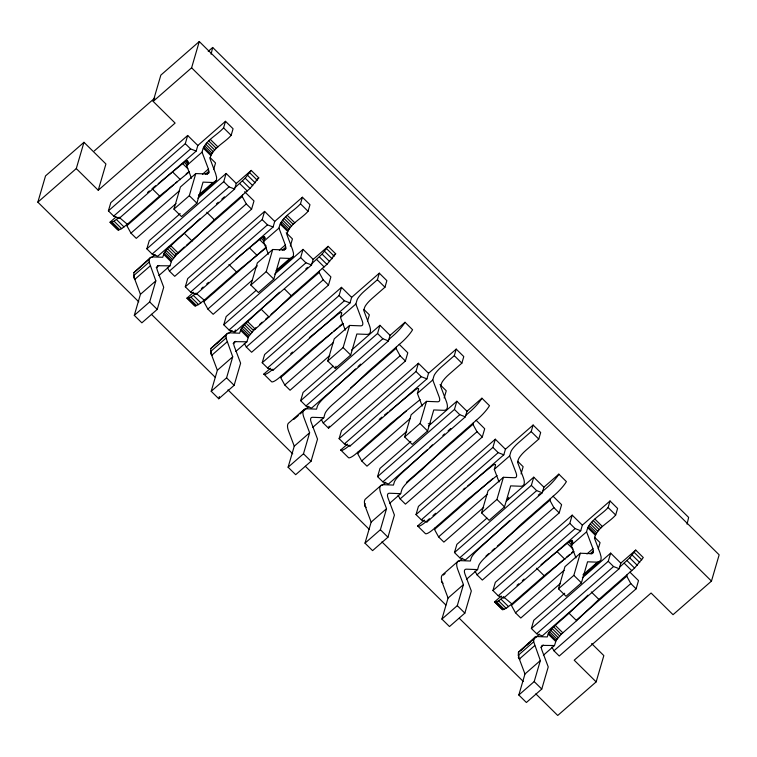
<?xml version="1.0" encoding="UTF-8"?>
<svg xmlns="http://www.w3.org/2000/svg" width="757" height="757" viewBox="0 0 757 757"><rect width="100%" height="100%" fill="white"/><g stroke="black" fill="none" stroke-linecap="round" stroke-linejoin="round"><path stroke-width="1.14" d="M180.185 213.597L149.261 240.622L146.858 248.826L152.157 254.059L157.768 256.216L234.642 189.042L236.279 183.459L251.201 170.41L258.771 177.886L250.037 188.436L214.354 219.757L192.108 241.029L176.646 254.626L171.621 260.749L169.975 265.849L157.532 265.726L156.784 268.271L157.342 270.353L163.711 287.263L157.238 309.395L141.862 322.832L134.292 315.357L140.442 294.322L134.812 279.371L133.79 275.548L133.904 272.652L150.529 257.437L152.829 256.907L162.727 257.276L164.051 253.273L167.496 248.779L200.113 218.669M134.292 315.357L149.668 301.92L155.819 280.885L149.167 262.111L149.28 259.216L150.529 257.437M215.234 181.973L212.935 182.513L203.046 182.134L196.896 203.169L181.519 216.606L173.949 209.131L180.421 186.998L195.798 173.561L206.983 173.987L208.913 172.728L208.421 169.057L202.053 152.157C204.201 140.821 216.701 135.721 223.58 127.867L225.501 121.3L233.071 128.775L231.15 135.342C224.564 142.997 212.556 147.842 209.944 158.535L215.575 173.485L216.606 177.299L216.483 180.204L199.857 195.41M256.207 290.3L226.163 316.558L223.76 324.762L229.059 329.995L234.67 332.153L311.553 264.969L313.18 259.386L328.112 246.347L335.682 253.822L326.948 264.363L291.256 295.694L269.019 316.965L253.548 330.563L248.523 336.685L246.877 341.786L234.433 341.653L233.695 344.208L234.254 346.29L240.612 363.19L234.14 385.322L218.773 398.759L211.203 391.284L217.354 370.258L211.723 355.307L210.692 351.485L210.806 348.589L227.431 333.373L229.74 332.843L239.628 333.212L240.953 329.21L245.987 323.088L279.522 292.202M211.203 391.284L226.57 377.857L232.721 356.821L226.069 338.048L226.182 335.152L227.431 333.373M292.145 257.91L289.836 258.449L279.948 258.071L273.797 279.106L258.421 292.543L250.851 285.067L257.323 262.934L272.7 249.498L283.884 249.924L285.824 248.656L285.323 244.994L278.964 228.094C281.112 216.757 293.612 211.648 300.482 203.803L302.403 197.236L309.973 204.712L308.052 211.279C301.466 218.934 289.458 223.779 286.856 234.462L292.476 249.413L293.508 253.235L293.394 256.131L276.769 271.347L288.266 260.616M564.713 593.261L533.78 620.286L531.386 628.499L536.685 633.732L542.296 635.889L619.169 568.706L620.806 563.123L635.729 550.084L643.299 557.559L634.565 568.1L598.882 599.421L576.635 620.702L561.174 634.29L556.149 640.413L554.493 645.522L542.059 645.39L541.312 647.945L541.87 650.026L548.238 666.926L541.766 689.059L526.389 702.496L518.819 695.021L524.97 673.995L519.34 659.044L518.318 655.221L518.431 652.326L535.057 637.11L537.356 636.571L547.245 636.949L548.579 632.947L553.604 626.824L569.065 613.227L587.971 595.144M518.819 695.021L534.196 681.584L540.347 660.558L533.685 641.785L533.808 638.889L535.057 637.11M599.762 561.647L597.462 562.177L587.564 561.808L581.414 582.843L566.047 596.279L558.477 588.804L564.949 566.671L580.316 553.235L591.501 553.66L593.441 552.392L592.949 548.73L586.58 531.83C588.728 520.485 601.228 515.385 608.108 507.54L610.028 500.973L617.598 508.449L615.678 515.015C609.082 522.671 597.074 527.506 594.472 538.199L600.102 553.149L601.124 556.972L601.011 559.868L584.385 575.083L585.634 573.304M211.099 54.201L212.679 47.464L688.643 517.419L687.063 524.156M138.796 301.835L37.85 202.166L45.534 175.898L83.97 142.307L105.923 163.976L98.24 190.244L76.287 168.574L83.97 142.307M108.402 210.862L110.806 202.658L187.679 135.475L197.823 145.486L196.195 151.069L119.313 218.253L113.701 216.095L108.402 210.862L185.285 143.679L187.679 135.475M98.24 190.244L175.113 123.069L153.16 101.391L160.844 75.123L199.28 41.531L719.15 554.834L711.466 581.102L673.03 614.693L651.077 593.024L574.203 660.199L596.156 681.877L557.72 715.469L535.842 693.866M176.021 203.614L136.26 238.37L130.961 233.137L126.883 225.728L127.318 224.252L159.604 196.035L189.43 171.801M153.16 101.391L191.606 67.808L199.28 41.531M134.443 275.709L133.8 277.895L135.484 279.56M191.455 178.274L186.676 165.594L187.868 161.525L187.528 160.598L184.244 162.329L158.279 183.658M173.949 209.131L189.326 195.694L195.798 173.561M213.739 169.133L215.537 162.982L210.077 157.588M185.314 286.799L187.708 278.585L264.59 211.411L274.725 221.423L273.097 227.005L196.224 294.189L190.603 292.032L185.314 286.799L262.187 219.615L264.59 211.411M146.858 248.826L223.731 181.652L226.135 173.438L236.279 183.459M252.043 280.327L213.162 314.297L207.863 309.074L203.794 301.655L204.22 300.179L236.506 271.962L266.332 247.738M192.306 240.12L242.212 196.508L242.647 195.032M167.373 267.401L169.417 271.101L174.716 276.333L251.589 209.15L253.992 200.946L244.625 191.701M211.345 351.636L210.711 353.831L212.386 355.487M234.67 332.153L235.323 329.92M268.357 254.201L263.587 241.53L264.78 237.452L264.43 236.534L261.146 238.266L236.07 258.885M218.773 398.759L219.416 396.545M250.851 285.067L266.227 271.631L272.7 249.498M290.338 246.091L292.439 238.909L286.203 232.749M262.215 362.735L264.619 354.522L341.492 287.338L351.636 297.359L349.999 302.942L273.126 370.116L267.514 367.959L262.215 362.735L339.089 295.552L341.492 287.338M223.76 324.762L300.643 257.588L303.037 249.375L313.18 259.386M329.834 355.487L290.073 390.233L284.774 385.001L280.696 377.592L281.131 376.115L313.417 347.898L343.243 323.665M270.949 314.534L319.123 272.444L319.549 270.968M244.284 343.328L246.318 347.037L251.617 352.27L328.491 285.086L330.894 276.882L322.312 268.404M312.679 427.421L323.778 417.722L324.971 413.644A8.687 1.732 -45.4 0 1 332.086 404.986L345.921 392.902L368.167 371.621L401.068 342.874A15.197 3.028 -45.4 0 0 412.584 329.749L405.014 322.283L390.082 335.323L388.455 340.905L311.581 408.089L305.97 405.932L300.671 400.699L303.065 392.486L333.108 366.237M323.778 417.722L312.594 417.296A13.03 4.428 48.9 0 0 311.155 422.226L317.524 439.126L311.051 461.259L295.675 474.696L288.105 467.22L294.255 446.185L309.632 432.758L304.002 417.798A23.883 8.119 48.9 0 1 306.642 408.771L316.53 409.149L317.401 406.178A8.687 1.732 -45.4 0 1 324.516 397.52L355.591 368.933M327.762 361.004L334.234 338.871L349.602 325.434L360.786 325.851A13.03 4.428 48.9 0 0 362.234 320.93L355.866 304.021L357.058 299.952A8.687 1.732 -45.4 0 1 364.164 291.294L377.393 279.74L379.314 273.173L386.874 280.648L384.963 287.215L371.734 298.769A8.687 1.732 -45.4 0 0 364.628 307.427L363.757 310.398L369.388 325.349A23.883 8.119 48.9 0 1 366.748 334.376L356.85 334.007L350.699 355.033L335.332 368.47L327.762 361.004L343.129 347.567L349.602 325.434M345.268 330.137L340.489 317.457L341.681 313.389A8.687 1.732 -45.4 0 0 336.487 315.48L309.414 337.622M288.105 467.22L303.481 453.784L309.632 432.758M335.332 368.47L335.976 366.256M321.186 419.264L323.22 422.974L328.519 428.197L329.125 426.153M367.542 321.006L369.35 314.846L363.88 309.452M339.117 438.663L341.521 430.459L418.394 363.275L428.538 373.286L426.91 378.869L350.027 446.053L344.416 443.895L339.117 438.663L416 371.488L418.394 363.275M300.671 400.699L377.544 333.515L379.948 325.311L390.082 335.323M406.736 431.424L366.975 466.17L361.676 460.937L357.597 453.528L358.033 452.052L390.319 423.835L420.144 399.601M350.472 388.19L396.025 348.381L396.46 346.905M328.519 428.197L405.402 361.023L407.796 352.809L399.213 344.34M365.158 503.509L364.514 505.695L366.199 507.36M389.581 503.358L400.69 493.659L401.872 489.58A8.687 1.732 -45.4 0 1 408.988 480.922L422.822 468.829L445.069 447.557L477.97 418.801A15.197 3.028 -45.4 0 0 489.486 405.686L481.916 398.21L466.993 411.259L465.356 416.842L388.483 484.016L382.872 481.859L377.573 476.636L379.976 468.422L410.9 441.397M400.69 493.659L389.505 493.233A13.03 4.428 48.9 0 0 388.057 498.153L394.425 515.063L387.953 537.196L372.576 550.632L365.006 543.157L371.157 522.122L386.534 508.685L380.903 493.734A23.883 8.119 48.9 0 1 383.544 484.707L393.441 485.076L394.312 482.105A8.687 1.732 -45.4 0 1 401.418 473.447L427.487 449.658M404.664 436.931L411.136 414.798L426.513 401.361L437.697 401.787A13.03 4.428 48.9 0 0 439.136 396.867L432.767 379.957L433.96 375.888A8.687 1.732 -45.4 0 1 441.076 367.23L454.295 355.676L456.216 349.109L463.786 356.575L461.865 363.142L448.646 374.706A8.687 1.732 -45.4 0 0 441.53 383.364L440.659 386.335L446.289 401.286A23.883 8.119 48.9 0 1 443.649 410.313L433.761 409.944L427.61 430.97L412.234 444.406L404.664 436.931L420.04 423.494L426.513 401.361M422.169 406.074L417.391 393.394L418.583 389.325A8.687 1.732 -45.4 0 0 413.398 391.416L389.883 410.758M365.006 543.157L380.383 529.72L386.534 508.685M444.151 397.964L446.252 390.782L440.006 384.613M416.028 514.599L418.422 506.386L495.305 439.211L505.439 449.223L503.812 454.806L426.939 521.989L421.327 519.832L416.028 514.599L492.902 447.415L495.305 439.211M377.573 476.636L454.446 409.452L456.85 401.238L466.993 411.259M483.647 507.351L443.876 542.107L438.577 536.874L434.509 529.465L434.934 527.979L467.22 499.771L497.046 475.538M406.49 482.37L472.926 424.317L473.362 422.832M398.087 495.201L400.131 498.901L405.43 504.134L482.304 436.959L484.707 428.746L476.125 420.267M466.482 579.294L477.591 569.586L478.784 565.517A8.687 1.732 -45.4 0 1 485.89 556.859L499.734 544.766L521.98 523.494L554.881 494.737A15.197 3.028 -45.4 0 0 566.397 481.622L558.827 474.147L543.895 487.196L542.267 492.769L465.385 559.953L459.773 557.795L454.474 552.563L456.878 544.359L486.921 518.1M477.591 569.586L466.407 569.169A13.03 4.428 48.9 0 0 464.968 574.09L471.327 590.999L464.855 613.123L449.488 626.559L441.918 619.094L448.068 598.058L463.435 584.622L457.815 569.671A23.883 8.119 48.9 0 1 460.455 560.644L470.343 561.013L471.214 558.041A8.687 1.732 -45.4 0 1 478.32 549.383L509.404 520.807M481.566 512.868L488.038 490.735L503.414 477.298L514.599 477.724A13.03 4.428 48.9 0 0 516.037 472.794L509.679 455.894L510.861 451.815A8.687 1.732 -45.4 0 1 517.977 443.157L531.196 431.604L533.117 425.037L540.687 432.512L538.766 439.079L525.547 450.633A8.687 1.732 -45.4 0 0 518.431 459.291L517.57 462.262L523.191 477.213A23.883 8.119 48.9 0 1 520.551 486.249L510.663 485.871L504.512 506.906L489.136 520.343L481.566 512.868L496.942 499.431L503.414 477.298M499.071 482.01L494.302 469.331L495.494 465.252A8.687 1.732 -45.4 0 0 490.299 467.343L467.684 485.985M441.918 619.094L457.294 605.657L463.435 584.622M521.053 473.891L523.153 466.709L517.693 461.316M492.93 590.536L495.333 582.322L572.207 515.148L582.351 525.159L580.714 530.742L503.84 597.916L498.229 595.768L492.93 590.536L569.803 523.352L572.207 515.148M454.474 552.563L531.357 485.388L533.751 477.175L543.895 487.196M560.549 583.287L520.788 618.034L515.489 612.801L511.41 605.392L511.846 603.916L544.132 575.698L573.957 551.474M497.321 546.138L549.837 500.245L550.263 498.768M474.999 571.128L477.033 574.837L482.332 580.07L559.205 512.886L561.609 504.682L553.026 496.204M518.971 655.373L518.327 657.568L520.012 659.224M575.982 557.937L571.204 545.258L572.396 541.189L572.055 540.271L568.762 542.003L541.018 564.722M558.477 588.804L573.844 575.367L580.316 553.235M598.257 548.806L600.064 542.646L594.595 537.252M531.386 628.499L608.259 561.316L610.662 553.112L620.806 563.123M576.834 619.794L626.739 576.181L627.174 574.705M596.156 681.877L603.84 655.609L591.643 643.564M551.9 647.065L553.935 650.774L559.234 656.007L636.117 588.823L638.511 580.61L629.928 572.141M235.077 187.556L245.183 178.179L251.201 170.41M311.979 263.493L322.085 254.115L328.112 246.347M619.605 567.23L629.71 557.852L635.729 550.084M358.089 366.539L360.597 364.155M429.995 447.264L432.493 444.87M94.284 150.927L154.816 98.031M208.222 51.353L212.679 47.464M37.85 202.166L76.287 168.574M113.701 216.095L190.575 148.911L196.195 151.069M110.02 222.217L110.74 222.586L114.07 221.186L119.133 217.316L127.318 224.252L121.64 228.661L118.31 230.062L117.59 229.693L110.02 222.217L115.906 217.079M197.823 145.486L225.501 121.3M147.587 192.448L149.366 190.887M186.676 165.594L202.053 152.157M126.883 225.728L173.845 184.689M175.605 183.147L177.365 181.614M186.165 173.921L187.925 172.388M130.961 233.137L179.56 190.669M202.441 174.29L208.421 169.057M205.563 174.129L208.979 171.148M207.21 174.214L208.913 172.728M198.41 195.202L212.935 182.513M213.928 182.437L216.483 180.204M197.861 198.154L226.135 173.438M152.157 254.059L229.03 186.884L234.642 189.042M133.904 272.652L149.28 259.216M151.504 257.531L155.015 254.466M133.79 275.548L149.167 262.111M216.511 203.784L218.281 202.242M221.81 199.148L224.469 196.829M134.812 279.371L150.189 265.934M256.14 180.185L258.771 177.886M156.226 267.666L158.79 265.433M174.905 255.327L184.481 246.962M186.222 245.448L190.565 241.644M158.866 275.557L169.975 265.849M140.442 294.322L155.819 280.885M169.417 271.101L246.29 203.926L242.212 196.508M190.603 292.032L267.486 224.848L273.097 227.005M186.922 298.154L187.651 298.523L190.972 297.123L196.035 293.243L204.22 300.179L198.542 304.588L195.221 305.998L194.492 305.629L186.922 298.154L193.65 292.278M274.725 221.423L302.403 197.236M201.371 288.578L203.15 287.026M206.708 283.922L208.487 282.361M263.587 241.53L278.964 228.094M203.794 301.655L265.707 247.548M207.863 309.074L257.352 265.83M279.342 250.217L285.323 244.994M282.465 250.065L285.881 247.075M284.112 250.151L285.824 248.656M276.173 270.391L289.836 258.449M289.978 259.121L293.394 256.131M274.763 274.081L303.037 249.375M229.059 329.995L305.932 262.811L311.553 264.969M210.806 348.589L226.182 335.152M217.013 343.432L218.764 341.899M228.415 333.468L231.916 330.402M210.692 351.485L226.069 338.048M305.79 268.905L307.56 267.353M211.723 355.307L227.1 341.871M333.042 256.121L335.682 253.822M233.128 343.602L235.692 341.36M253.548 329.74L256.159 327.459M259.642 324.422L262.253 322.141M265.735 319.094L268.347 316.814M235.768 351.494L246.877 341.786M217.354 370.258L232.721 356.821M246.318 347.037L323.192 279.853L319.123 272.444M267.514 367.959L344.388 300.784L349.999 302.942M281.131 376.115L277.838 378.85A15.197 3.028 -45.4 0 1 271.394 381.566L263.824 374.09L270.552 368.214M351.636 297.359L379.314 273.173M290.726 353.633L292.505 352.081M340.489 317.457L355.866 304.021M280.696 377.592L332.058 332.711M333.818 331.169L337.338 328.093M339.098 326.56L342.618 323.485M284.774 385.001L333.373 342.533M351.664 350.018L379.948 325.311M305.97 405.932L382.843 338.748L388.455 340.905M304.342 409.31L288.966 422.747A23.883 8.119 48.9 0 0 288.625 431.235L294.255 446.185M293.915 419.359L298.305 415.536M300.056 414.003L308.828 406.339M388.89 339.429L393.498 335.398A15.197 3.028 -45.4 0 0 405.014 322.283M323.22 422.974L400.103 355.79L396.025 348.381M344.416 443.895L421.299 376.712L426.91 378.869M358.033 452.052L354.74 454.787A15.197 3.028 -45.4 0 1 348.305 457.493L340.735 450.018L347.463 444.141M428.538 373.286L456.216 349.109M379.191 419.473L381.859 417.135M417.391 393.394L432.767 379.957M357.597 453.528L406.32 410.947M361.676 460.937L410.275 418.47M428.576 425.954L456.85 401.238M382.872 481.859L459.745 414.685L465.356 416.842M381.244 485.237L365.868 498.674A23.883 8.119 48.9 0 0 365.527 507.171L371.157 522.122M382.219 485.332L385.729 482.266M442.807 435.445L444.577 433.903M448.106 430.809L450.765 428.5M465.792 415.366L470.4 411.335A15.197 3.028 -45.4 0 0 481.916 398.21M400.131 498.901L477.005 431.727L472.926 424.317M421.327 519.832L498.201 452.648L503.812 454.806M434.934 527.979L431.651 530.714A15.197 3.028 -45.4 0 1 425.207 533.43L417.637 525.954L424.365 520.078M505.439 449.223L533.117 425.037M427.639 520.267L429.418 518.715M432.976 515.602L435.644 513.274M494.302 469.331L509.679 455.894M434.509 529.465L492.902 478.424M438.577 536.874L487.177 494.397M506.357 501.115L533.751 477.175M459.773 557.795L536.656 490.621L542.267 492.769M458.155 561.174L442.779 574.61A23.883 8.119 48.9 0 0 442.438 583.108L448.068 598.058M443.347 575.065L445.097 573.532M459.13 561.268L462.631 558.202M538.274 495.163L540.044 493.611M542.693 491.293L547.311 487.262A15.197 3.028 -45.4 0 0 558.827 474.147M486.003 556.026L488.615 553.746M492.097 550.699L494.709 548.418M477.033 574.837L553.906 507.654L549.837 500.245M498.229 595.768L575.102 528.585L580.714 530.742M494.548 601.891L495.267 602.26L498.598 600.85L503.66 596.98L511.846 603.916L506.168 608.325L502.837 609.726L502.109 609.366L494.548 601.891L501.266 596.014M582.351 525.159L610.028 500.973M516.993 585.322L518.772 583.77M522.33 580.657L524.109 579.105M571.204 545.258L586.58 531.83M511.41 605.392L563.653 559.745M566.293 557.436L569.813 554.361M571.573 552.818L573.333 551.285M515.489 612.801L564.088 570.333M586.968 553.954L592.949 548.73M590.091 553.802L593.507 550.812M591.737 553.887L593.441 552.392M582.937 574.866L597.462 562.177M588.198 571.062L592.466 567.334M595.03 565.091L598.446 562.11M582.379 577.818L610.662 553.112M536.685 633.732L613.558 566.548L619.169 568.706M518.431 652.326L533.808 638.889M521.128 650.235L524.629 647.169M526.389 645.636L529.891 642.57M532.521 640.271L539.542 634.139M518.318 655.221L533.685 641.785M519.34 659.044L534.716 645.607M540.744 647.339L543.308 645.096M543.394 655.221L554.493 645.522M524.97 673.995L540.347 660.558M553.935 650.774L630.818 583.59L626.739 576.181M152.923 187.859L155.601 185.758M384.537 414.959L388.104 412.158M463.218 489.495L465.006 488.085M191.606 67.808L711.466 581.102M223.58 127.867L231.15 135.342M300.482 203.803L308.052 211.279M377.393 279.74L384.963 287.215M454.295 355.676L461.865 363.142M531.196 431.604L538.766 439.079M608.108 507.54L615.678 515.015M249.696 172.728L257.266 180.204M326.598 248.665L334.168 256.14M634.224 552.402L641.785 559.868M247.643 175.378L255.213 182.853M324.545 251.315L332.115 258.78M632.171 555.042L639.741 562.517M210.361 139.43L217.921 146.896M287.263 215.357L294.833 222.832M594.879 519.094L602.449 526.569M208.733 140.925L216.303 148.4M285.635 216.862L293.205 224.337M593.261 520.598L600.831 528.074M245.183 178.179L252.753 185.654M322.085 254.115L329.655 261.591M629.71 557.852L637.28 565.328M207.153 142.553L214.723 150.028M284.055 218.489L291.625 225.965M591.681 522.226L599.251 529.692M205.724 144.19L213.294 151.665M282.635 220.126L290.205 227.592M590.252 523.853L597.822 531.329M242.467 180.961L250.037 188.436M319.378 256.888L326.948 264.363M626.995 560.625L634.565 568.1M204.551 145.722L212.121 153.198M281.453 221.659L289.023 229.134M589.078 525.396L596.648 532.862M203.709 147.047L211.269 154.523M280.61 222.984L288.18 230.459M588.227 526.721L595.797 534.196M239.685 183.525L247.255 191.001M316.596 259.462L324.166 266.937M624.213 563.199L631.783 570.674M203.245 148.088L210.815 155.554M280.147 224.015L287.717 231.491M587.773 527.752L595.343 535.227M185.285 143.679L190.575 148.911M223.731 181.652L229.03 186.884M246.29 203.926L251.589 209.15M262.187 219.615L267.486 224.848M300.643 257.588L305.932 262.811M323.192 279.853L328.491 285.086M339.089 295.552L344.388 300.784M377.544 333.515L382.843 338.748M400.103 355.79L405.402 361.023M416 371.488L421.299 376.712M454.446 409.452L459.745 414.685M477.005 431.727L482.304 436.959M492.902 447.415L498.201 452.648M531.357 485.388L536.656 490.621M553.906 507.654L559.205 512.886M569.803 523.352L575.102 528.585M608.259 561.316L613.558 566.548M630.818 583.59L636.117 588.823M186.752 160.777L188.427 162.433M263.654 236.704L265.338 238.37M571.27 540.441L572.954 542.107M185.626 161.364L188.152 163.853M262.537 237.301L264.212 238.957M570.153 541.037L572.68 543.526M184.244 162.329L187.604 165.651M261.146 238.266L263.673 240.754M568.762 542.003L572.131 545.324M182.683 163.616L187.727 168.593M259.585 239.543L266.313 246.186M567.211 543.28L573.096 549.09M172.842 172.208L180.412 179.683M249.744 248.145L257.314 255.62M557.37 551.881L564.94 559.357M206.784 212.282L214.354 219.757M284.528 289.051L291.256 295.694M591.312 591.955L598.882 599.421M189.326 195.694L196.896 203.169M266.227 271.631L273.797 279.106M343.129 347.567L350.699 355.033M420.04 423.494L427.61 430.97M496.942 499.431L504.512 506.906M573.844 575.367L581.414 582.843M152.034 188.559L159.604 196.035M228.945 264.496L236.506 271.962M536.562 568.223L544.132 575.698M184.538 233.553L192.108 241.029M261.449 309.49L269.019 316.965M569.065 613.227L576.635 620.702M170.704 245.647L178.274 253.122M247.605 321.583L255.175 329.058M555.231 625.32L562.801 632.795M169.076 247.151L176.646 254.626M245.987 323.088L253.548 330.563M553.604 626.824L561.174 634.29M167.496 248.779L175.066 256.254M244.407 324.706L251.977 332.181M552.023 628.442L559.593 635.918M166.076 250.406L173.646 257.882M242.978 326.343L250.548 333.818M550.594 630.079L558.164 637.555M164.894 251.949L172.464 259.414M241.805 327.876L249.375 335.351M549.421 631.612L556.991 639.088M164.051 253.273L171.621 260.749M240.953 329.21L248.523 336.685M548.579 632.947L556.149 640.413M163.588 254.305L171.158 261.78M240.499 330.241L248.069 337.717M548.115 633.978L555.685 641.453M116.455 219.511L124.025 226.977M193.366 295.438L200.936 302.914M500.983 599.175L508.553 606.65M114.07 221.186L121.64 228.661M190.972 297.123L198.542 304.588M498.598 600.85L506.168 608.325M112.121 222.236L119.691 229.712M189.032 298.163L196.593 305.639M496.649 601.9L504.219 609.376M110.74 222.586L118.31 230.062M187.651 298.523L195.221 305.998M495.267 602.26L502.837 609.726M441.426 581.631L443.1 583.287M149.668 301.92L157.238 309.395M226.57 377.857L234.14 385.322M303.481 453.784L311.051 461.259M380.383 529.72L387.953 537.196M457.294 605.657L464.855 613.123M534.196 681.584L541.766 689.059M151.409 314.297L215.348 377.421M227.961 389.874L292.732 453.831M305.355 466.293L369.284 529.417M381.907 541.87L445.835 604.994M459.291 618.289L523.229 681.414M503.66 596.98L503.84 597.916M426.939 521.989L426.749 521.043A15.197 3.028 -45.4 0 1 417.637 525.954M349.848 445.116L350.027 446.053M273.126 370.116L272.946 369.179A15.197 3.028 -45.4 0 1 263.824 374.09M196.035 293.243L196.224 294.189M119.133 217.316L119.313 218.253M348.939 445.892A15.197 3.028 -45.4 0 1 340.735 450.018M430.572 423.21A23.883 8.119 48.9 0 1 428.273 423.75M508.732 497.368A23.883 8.119 48.9 0 1 507.483 499.147"/></g></svg>
